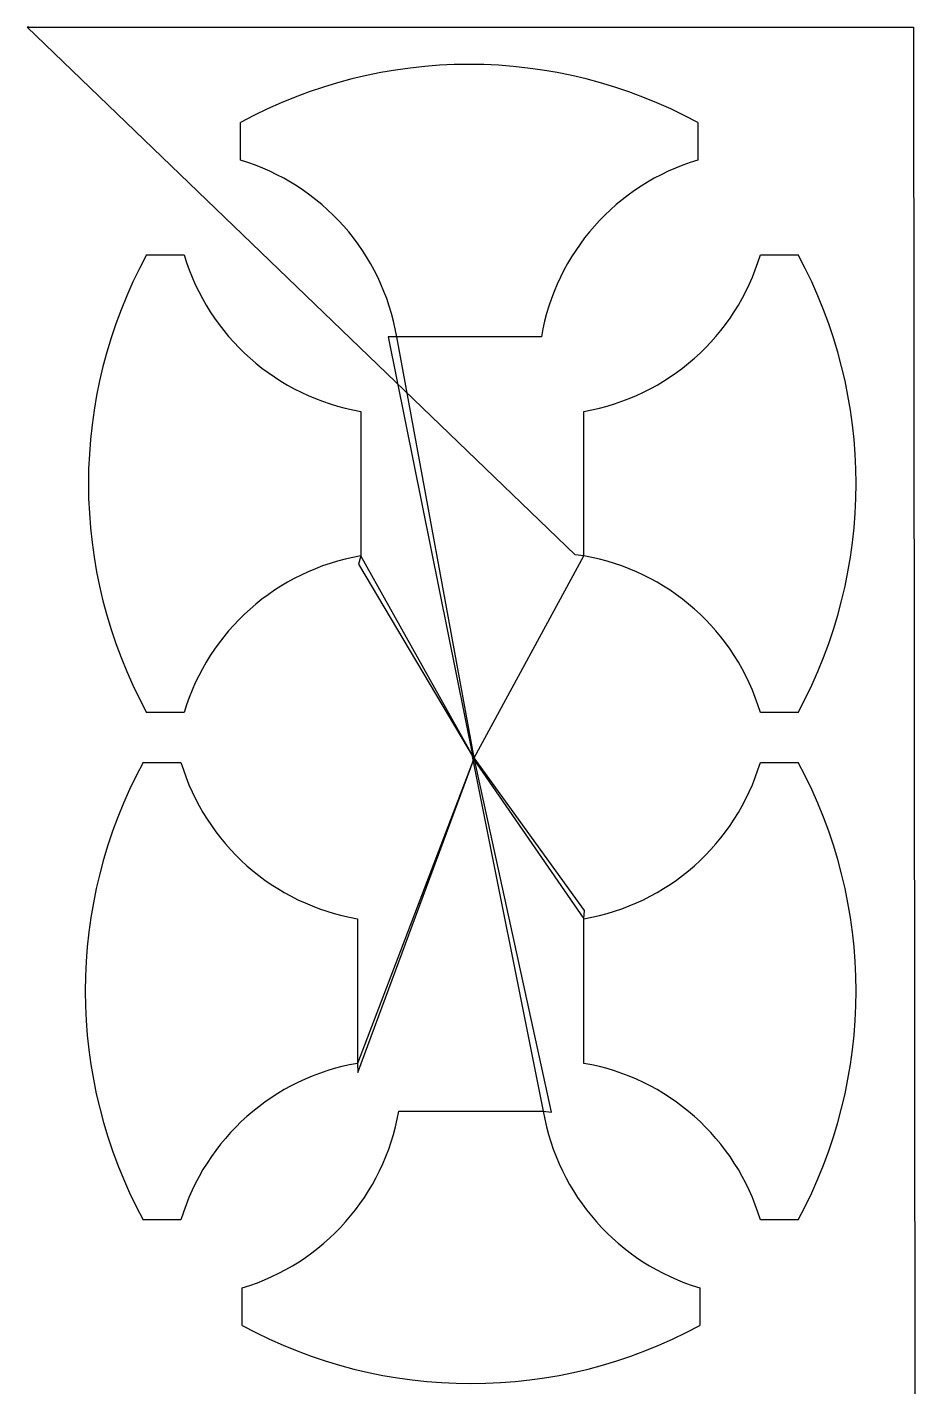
# Model space of a CAD drawing. Header units: metres. Extents: x 0 to 530, y 429 to 1244.
import ezdxf

# ---------------------------------------------------------------- set-up
doc = ezdxf.new("R2010")
doc.units = ezdxf.units.M

msp = doc.modelspace()

# ---------------------------------------------------------------- linework, layer by layer
at = {"layer": 'TOOL_0'}
for p, q in [((327.039, 929.097), (0.004, 1243.958)), ((0.004, 1243.958), (1.004, 1243.958)), ((1.004, 1243.958), (0.004, 1243.958)), ((0.004, 1243.958), (1.004, 1243.958)), ((1.004, 1243.958), (529.009, 1243.958)), ((529.009, 1243.958), (529.685, 429.508)), ((127.193, 1164.691), (127.193, 1187.191)), ((400.193, 1187.191), (400.193, 1164.691)), ((71.128, 1108.129), (93.628, 1108.128)), ((437.601, 1108.127), (460.102, 1108.128)), ((220.557, 1059.333), (215.498, 1059.15)), ((215.498, 1059.15), (266.06, 807.615)), ((266.969, 806.981), (220.557, 1059.333)), ((306.829, 1059.333), (220.557, 1059.333)), ((198.985, 1014.764), (198.986, 928.492)), ((332.243, 928.492), (332.243, 1014.764)), ((198.986, 928.492), (197.753, 923.555)), ((197.753, 923.555), (266.969, 806.981)), ((266.793, 807.577), (198.985, 928.492)), ((266.825, 808.043), (332.243, 928.492)), ((332.244, 928.492), (327.039, 929.097)), ((93.627, 835.128), (71.127, 835.128)), ((460.102, 835.128), (437.602, 835.128)), ((266.642, 808.082), (197.064, 625.644)), ((197.234, 620.132), (266.793, 807.577)), ((265.629, 808.82), (307.98, 597.065)), ((266.06, 807.615), (332.242, 711.916)), ((312.921, 596.596), (266.642, 808.082)), ((332.692, 716.934), (266.825, 808.043)), ((69.207, 805.281), (91.707, 805.28)), ((437.6, 805.279), (460.101, 805.28)), ((197.064, 711.916), (197.065, 625.644)), ((332.243, 711.916), (332.692, 716.934)), ((332.243, 625.644), (332.243, 711.916)), ((197.065, 625.644), (197.234, 620.132)), ((221.708, 597.064), (307.98, 597.065)), ((307.98, 597.065), (312.921, 596.596)), ((91.706, 532.28), (69.206, 532.28)), ((460.101, 532.28), (437.601, 532.28)), ((128.343, 469.207), (128.344, 491.707)), ((401.343, 491.707), (401.344, 469.206)), ((529.685, 429.508), (529.686, 428.508))]:
    msp.add_line(p, q, dxfattribs=at)
for centre, radius, start, end in [((263.693, 935.583), 286.25, 61.519701, 118.480299), ((88.756, 1036.583), 133.75, 9.793252, 73.298868), ((438.63, 1036.583), 133.75, 106.701132, 170.206748), ((322.735, 971.628), 286.25, 151.519429, 208.480299), ((221.736, 1146.565), 133.75, 196.701132, 260.206326), ((309.493, 1146.565), 133.75, 279.793252, 343.298458), ((208.494, 971.628), 286.25, 331.519701, 28.480299), ((221.735, 796.691), 133.75, 99.793252, 163.298868), ((309.494, 796.691), 133.75, 16.701132, 80.206748), ((320.814, 668.78), 286.25, 151.519429, 208.480299), ((219.815, 843.717), 133.75, 196.701132, 260.206326), ((309.492, 843.717), 133.75, 279.793252, 343.298458), ((208.493, 668.78), 286.25, 331.519701, 28.480299), ((219.814, 493.843), 133.75, 99.793252, 163.298868), ((309.493, 493.843), 133.75, 16.701132, 80.206748), ((89.907, 619.815), 133.75, 286.701132, 350.206326), ((439.781, 619.815), 133.75, 189.793252, 253.298458), ((264.844, 720.814), 286.25, 241.519429, 298.480299)]:
    msp.add_arc(centre, radius, start, end, dxfattribs=at)

doc.saveas('drawing.dxf')
